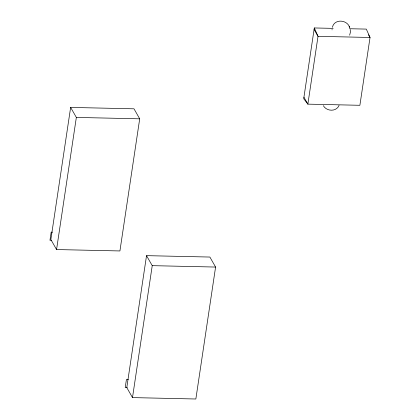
<?xml version="1.0" encoding="UTF-8"?>
<svg xmlns="http://www.w3.org/2000/svg" width="420" height="420" viewBox="0 0 420 420"><rect width="100%" height="100%" fill="white"/><g stroke="black" fill="none" stroke-linecap="round" stroke-linejoin="round"><path stroke-width="0.63" d="M332.062 29.893L332.073 29.51M70.639 107.42L50.857 239.552L56.563 249.553L119.921 250.95L139.703 118.818L133.996 108.811L70.639 107.42L76.346 117.422L56.563 249.553M146.528 255.649L126.788 387.592L132.494 397.598L195.851 399L215.586 267.057L209.879 257.05L146.528 255.649L152.234 265.655L132.494 397.598M333.16 28.371L314.307 27.956L303.707 98.721L307.865 104.144L359.882 105.294L370.036 37.474L366.319 29.101L349.414 28.728M332.388 27.358C334.32 18.396 347.739 19.598 349.786 27.857M349.645 35.17L350.375 32.34L350.222 29.474M339.061 105.415C336.357 111.998 326.545 111.51 323.332 105.651M76.346 117.422L139.703 118.818M52.49 232.192L51.182 232.16L49.964 240.272L51.277 240.298M152.234 265.655L215.586 267.057M128.405 379.491L126.441 379.449L125.223 387.56L127.192 387.602M368.519 34.818L370.036 37.474L318.019 36.33L314.081 29.426M303.933 97.246L307.865 104.144L318.019 36.33L314.307 27.956M349.104 26.339L349.482 27.101"/></g></svg>
